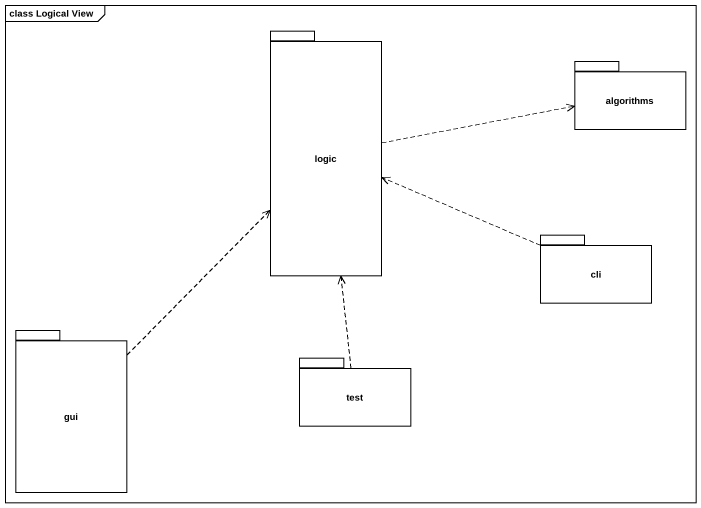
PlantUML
@startuml
mainframe class Logical View
package logic {
}
package algorithms {
}
package cli {
}
package gui {
}
package test {
}
logic .right.> algorithms
cli .left.> logic
gui .up.> logic
test .up.> logic
@enduml
